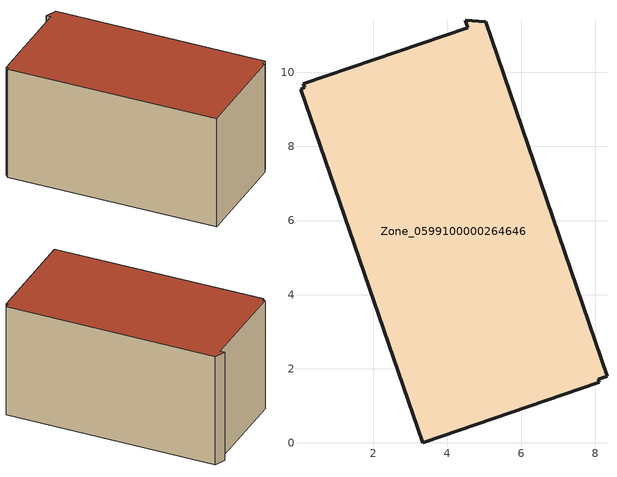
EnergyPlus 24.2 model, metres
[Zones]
Zone_0599100000264646
 floor ground (C_G): 8.08,1.72 8.11,1.63 3.34,0 0.04,9.55 0.16,9.59 0.12,9.7 4.55,11.21 4.49,11.41 5.04,11.37 8.31,1.8 z0
 wall outside (C_F): 5.04,11.37 4.49,11.41 4.55,11.21 0.12,9.7 0.16,9.59 0.04,9.55 3.34,0 8.11,1.63 8.08,1.72 8.31,1.8 5.04,11.37 z0:5.55
 roof outside (C_R): 8.08,1.72 8.31,1.8 5.04,11.37 4.49,11.41 4.55,11.21 0.12,9.7 0.16,9.59 0.04,9.55 3.34,0 8.11,1.63 z5.55
[BUILDING]
Pand.0599100000264646: North Axis=0; Terrain=City; Loads Convergence Tolerance Value=0.04; Temperature Convergence Tolerance Value=0.4; Solar Distribution=FullExterior; Maximum Number of Warmup Days=25; Minimum Number of Warmup Days=1
[Site:Location]
Rotterdam.The.Hague.AP_ZH_NLD Design_Conditions: Latitude=51.96; Longitude=4.45; Time Zone=1; Elevation=-4.5
[SITE:GROUNDTEMPERATURE:BUILDINGSURFACE]
18, 18, 18, 18, 18, 18, 18, 18, 18, 18, 18, 18
[MATERIAL] Thermal Absorptance=0.9; Solar Absorptance=0.7; Visible Absorptance=0.7
Name | Roughness | Thickness | Conductivity | Density | Specific Heat
G.TI.1946-1964 | MediumSmooth | 0.15 | 1 | 540 | 1210
F.TI.1946-1964 | Rough | 0.3 | 0.857143 | 1920 | 840
R.TI.1946-1964 | MediumRough | 0.2 | 0.277778 | 1500 | 1000
[CONSTRUCTION]
C_G: G.TI.1946-1964
C_F: F.TI.1946-1964
C_R: R.TI.1946-1964
[ZONE]
Zone_0599100000264646: Type=1; Multiplier=1; Ceiling Height=Autocalculate; Volume=Autocalculate; Floor Area=autocalculate; Part of Total Floor Area=Yes
[ZONEINFILTRATION:DESIGNFLOWRATE]
Infil_Zone_0599100000264646: Zone or ZoneList or Space or SpaceList=Zone_0599100000264646; Schedule=AlwaysOn; Design Flow Rate Calculation Method=Flow/Area; Flow Rate per Floor Area=0.003; Constant Term Coefficient=1; Temperature Term Coefficient=0; Velocity Term Coefficient=0; Velocity Squared Term Coefficient=0
[HVACTEMPLATE:ZONE:IDEALLOADSAIRSYSTEM]
Zone_0599100000264646: Maximum Heating Supply Air Temperature=50; Minimum Cooling Supply Air Temperature=13; Maximum Heating Supply Air Humidity Ratio=0.0156; Minimum Cooling Supply Air Humidity Ratio=0.0077; Heating Limit=NoLimit; Cooling Limit=NoLimit; Dehumidification Control Type=ConstantSensibleHeatRatio; Cooling Sensible Heat Ratio=0.7; Dehumidification Setpoint=60; Humidification Control Type=None; Humidification Setpoint=30; Outdoor Air Method=None; Outdoor Air Flow Rate per Person=0.00944; Outdoor Air Flow Rate per Zone Floor Area=0; Outdoor Air Flow Rate per Zone=0; Demand Controlled Ventilation Type=None; Outdoor Air Economizer Type=NoEconomizer; Heat Recovery Type=None; Sensible Heat Recovery Effectiveness=0.7; Latent Heat Recovery Effectiveness=0.65
[ZONECONTROL:THERMOSTAT]
ThermostatControl_Zone_0599100000264646: Zone or ZoneList=Zone_0599100000264646; Control Type Schedule=DualSetpointControlType; Control 1=Thermostat_Zone_0599100000264646; Temperature Difference Between Cutout And Setpoint=0
[THERMOSTATSETPOINT:DUALSETPOINT]
Thermostat_Zone_0599100000264646: Heating Setpoint Temperature Schedule=HeatingSetpoint_Zone_0599100000264646; Cooling Setpoint Temperature Schedule=CoolingSetpoint_Zone_0599100000264646
[SCHEDULE:COMPACT]
HeatingSetpoint_Zone_0599100000264646: Through: 12/31, For: AllDays, Until: 24:00, 21
CoolingSetpoint_Zone_0599100000264646: Through: 12/31, For: AllDays, Until: 24:00, 24
DualSetpointControlType: Through: 12/31, For: AllDays, Until: 24:00, 4
AlwaysOn: Through: 12/31, For: AllDays, Until: 24:00, 1
